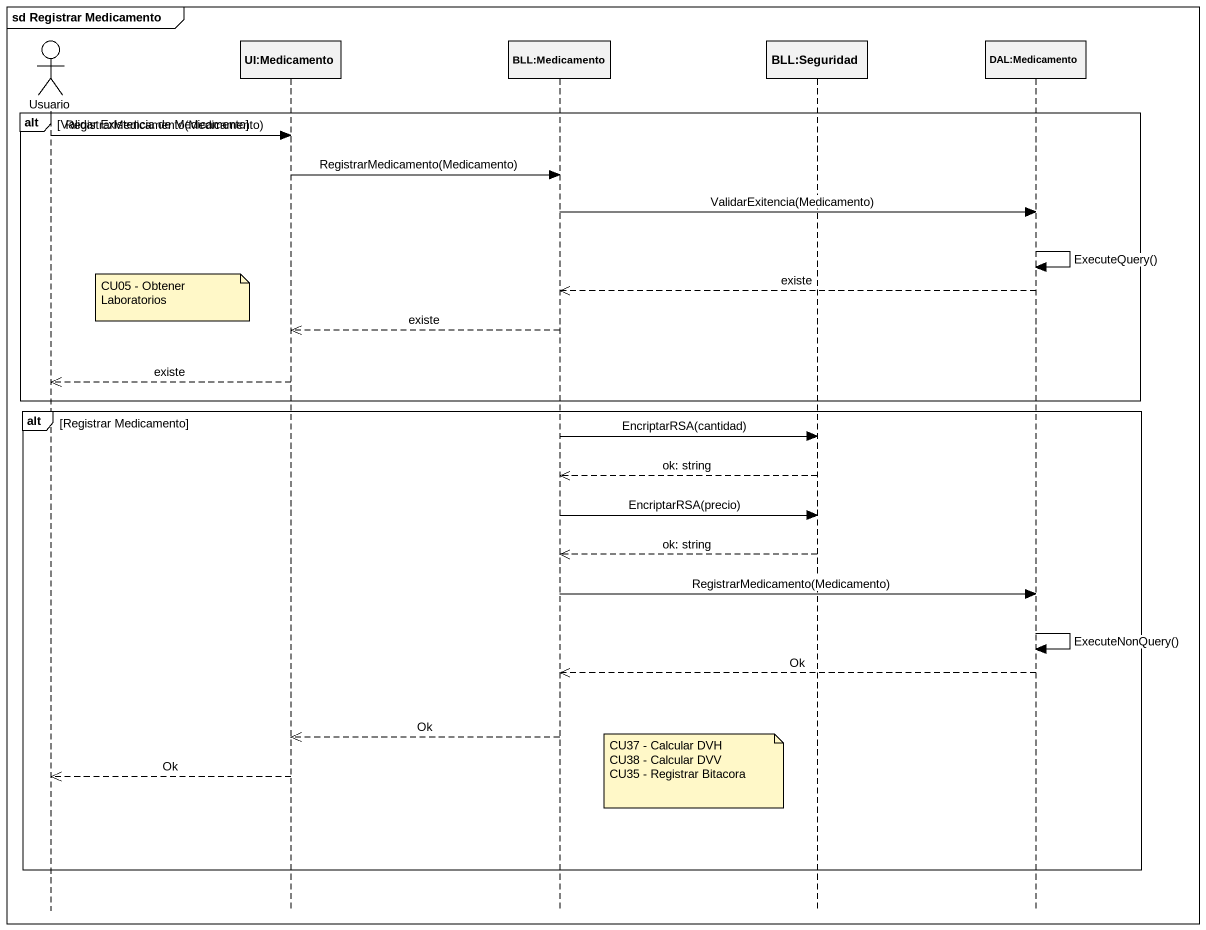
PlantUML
@startuml
mainframe sd Registrar Medicamento
hide footbox
actor Usuario
participant "UI:Medicamento" as UI_Medicamento
participant "BLL:Medicamento" as BLL_Medicamento
participant "BLL:Seguridad" as BLL_Seguridad
participant "DAL:Medicamento" as DAL_Medicamento

alt Validar Existencia de Medicamento
  Usuario -> UI_Medicamento : RegistrarMedicamento(Medicamento)
  UI_Medicamento -> BLL_Medicamento : RegistrarMedicamento(Medicamento)
  BLL_Medicamento -> DAL_Medicamento : ValidarExitencia(Medicamento)
  DAL_Medicamento -> DAL_Medicamento : ExecuteQuery()
  DAL_Medicamento -->> BLL_Medicamento : existe
  note left of UI_Medicamento : CU05 - Obtener Laboratorios
  BLL_Medicamento -->> UI_Medicamento : existe
  UI_Medicamento -->> Usuario : existe
end
alt Registrar Medicamento
  BLL_Medicamento -> BLL_Seguridad : EncriptarRSA(cantidad)
  BLL_Seguridad -->> BLL_Medicamento : ok: string
  BLL_Medicamento -> BLL_Seguridad : EncriptarRSA(precio)
  BLL_Seguridad -->> BLL_Medicamento : ok: string
  BLL_Medicamento -> DAL_Medicamento : RegistrarMedicamento(Medicamento)
  DAL_Medicamento -> DAL_Medicamento : ExecuteNonQuery()
  DAL_Medicamento -->> BLL_Medicamento : Ok
  BLL_Medicamento -->> UI_Medicamento : Ok
  note left of BLL_Seguridad
    CU37 - Calcular DVH
    CU38 - Calcular DVV
    CU35 - Registrar Bitacora
  end note
  UI_Medicamento -->> Usuario : Ok
end
@enduml
